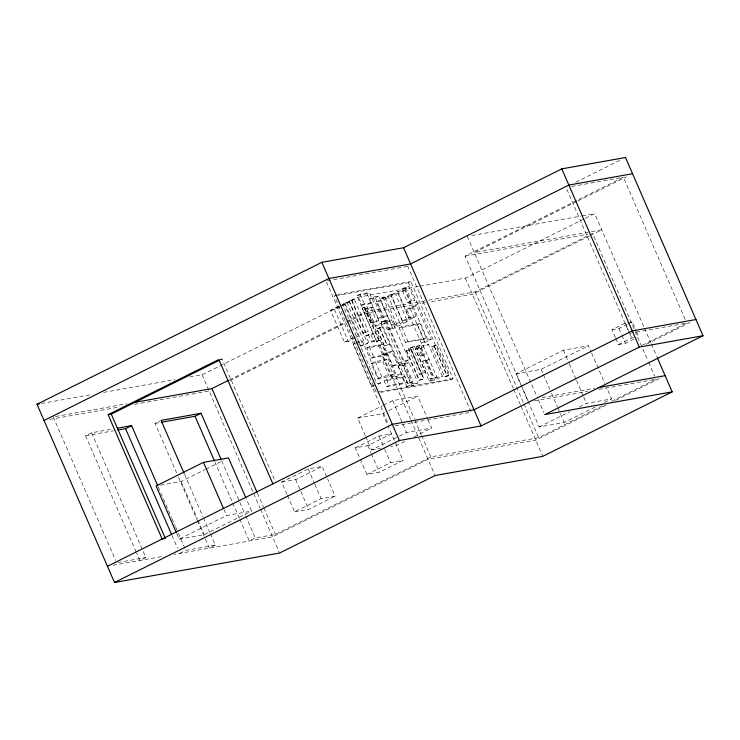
<?xml version="1.0" encoding="UTF-8"?>
<svg xmlns="http://www.w3.org/2000/svg" width="740" height="740" viewBox="0 0 740 740"><rect width="100%" height="100%" fill="white"/><g stroke="black" fill="none" stroke-linecap="round" stroke-linejoin="round"><path stroke-width="0.56" stroke-dasharray="3.7 2.78" d="M336.829 294.733L334.378 295.954L376.614 393.088M575.859 182.253L620.333 160.09M219.937 360.001L222.009 358.965L275.141 481.176M327.21 280.738L407.786 266.363L409.849 265.336M357.633 295.371L360.084 294.15L369.417 292.485L373.672 302.272L371.221 303.493L361.888 305.157L357.633 295.371L366.966 293.706L369.417 292.485M355.459 337.94L348.392 341.464L344.414 342.167L330.539 310.264L340.641 305.232M342.537 304.344L346.894 302.17L349.493 301.698L367.623 343.397L363.266 345.571L360.667 346.033L342.537 304.344L345.136 303.872L349.493 301.698M348.993 301.171L354.395 299.312L368.289 331.261L365.486 332.658L362.887 333.13L348.993 301.171L354.395 299.312M189.634 377.039L202.076 374.819L339.059 306.554M340.086 306.046L357.596 297.314L418.84 286.389M330.539 310.264L334.517 309.561L341.593 306.036M342.601 305.528L344.618 304.519L358.493 336.423L356.476 337.431M136.16 552.059L85.6 435.786L91.612 432.789L112.702 429.024M378.196 318.524L381.553 316.85L387.288 315.823L383.94 317.497L378.196 318.524L369.611 298.793L372.969 297.119L378.714 296.093L391.395 325.064L396.677 324.12L399.628 322.649L388.149 296.25L382.876 297.193L379.916 298.664L385.198 297.721L388.149 296.25M369.611 298.793L375.356 297.767L378.714 296.093M361.888 305.157L364.339 303.937L373.672 302.272M335.498 295.76L408.406 282.745L410.857 281.524L453.093 378.667L450.642 379.888L377.733 392.894M528.055 400.895L465.108 256.132L623.357 177.276L685.388 319.921M376.503 341.427L381.553 339.743L376.503 341.427L362.073 308.247L364.524 307.026L367.123 306.564L392.912 365.967L398.805 364.922L408.952 359.862L391.562 319.865L385.66 320.92L375.513 325.979L381.414 324.925L391.562 319.865M576.701 201.548L474.303 252.571L588.078 232.277M577.737 201.03L626.345 176.804M376.364 301.818L390.785 294.631L395.447 293.798L407.463 321.438L393.042 328.625L388.38 329.448L376.364 301.818L381.026 300.986L395.447 293.798M401.811 289.118L405.631 287.213L408.73 286.657L414.594 300.135L410.774 302.04L407.675 302.595L401.811 289.118L404.919 288.563L408.73 286.657M362.073 308.247L367.123 306.564M391.127 294.844L397.796 291.523L404.789 290.274L416.121 316.341L409.451 319.661L402.458 320.91L391.127 294.844L398.111 293.595L404.789 290.274M364.579 309.144L372.932 307.045L378.871 320.679L376.938 321.641L370.509 322.788L364.579 309.144L372.932 307.045M229.465 379.87L345.839 321.872M346.875 321.354L367.475 311.087L427.581 300.366M229.715 380.758L346.098 322.76M347.134 322.242L364.635 313.519L428.146 302.188M176.675 473.073L155.076 423.391L160.081 420.894M407.675 302.595L411.486 300.69L414.594 300.135M370.509 322.788L378.871 320.679M419.969 286.186L465.34 278.101L584.332 218.799M585.368 218.281L594.683 213.638L643.994 327.052M380.98 322.076L386.225 320.355L412.911 381.729L410.46 382.95L407.666 383.45L380.98 322.076L386.225 320.355M406.686 309.375L413.05 306.203L416.62 305.565L431.309 339.346L424.945 342.518L421.375 343.157L406.686 309.375L410.256 308.737L416.62 305.565M344.414 342.167L354.516 337.135M362.887 333.13L368.289 331.261M376.956 328.81L382.293 327.08L376.956 328.81L384.393 345.932L389.73 344.193L384.393 345.932M365.884 335.784L368.335 334.563L373.46 333.647L371.008 334.868L365.884 335.784L368.807 342.509L373.931 341.593L376.382 340.372L371.258 341.288L368.807 342.509M355.764 342.833L358.475 341.492L362.175 340.825L380.545 383.07L375.134 385.771L371.434 386.428L353.063 344.183L354.867 343.286M391.395 325.064L394.355 323.593L399.628 322.649M356.763 343.526L362.175 340.825M402.458 320.91L409.137 317.58L416.121 316.341M388.38 329.448L402.8 322.261L407.463 321.438M360.667 346.033L365.024 343.86L367.623 343.397M399.101 327.986L401.552 326.766L419.867 323.5L426.203 338.06L423.752 339.281L405.437 342.555L399.101 327.986L417.416 324.721L419.867 323.5M428.71 300.163L475.21 291.875L592.537 233.405L648.129 361.259M589.308 236.032L472.379 294.298L429.283 301.985M590.344 235.514L601.722 229.844L589.216 232.073M366.837 348.022L369.279 346.801L382.441 344.452L386.817 354.497L384.365 355.718L371.203 358.068L366.837 348.022L379.999 345.673L382.441 344.452M371.203 358.068L373.654 356.846L386.817 354.497M405.437 342.555L407.888 341.334L426.203 338.06M381.766 354.849L386.53 352.471L391.932 351.509L401.681 373.931L396.918 376.309L391.516 377.271L381.766 354.849L387.168 353.887L391.932 351.509M371.221 363.581L375.217 361.592L386.733 359.538L393.301 374.644L389.305 376.642L377.789 378.695L371.221 363.581L382.737 361.527L386.733 359.538M408.397 348.716L414.465 346.385L425.565 371.915L421.671 373.857L419.497 374.236L408.397 348.716L414.465 346.385M406.112 350.723L411.366 349.641L424.177 379.102L423.733 379.324L418.914 380.184L406.112 350.723L411.366 349.641M421.375 343.157L427.739 339.984L431.309 339.346M416.185 346.579L420.385 345.377L424.557 354.978L423.151 355.681L420.357 356.18L416.185 346.579L420.385 345.377M415.288 349.252L423.058 345.377L428.488 344.414L442.372 376.346L434.602 380.212L429.172 381.183L415.288 349.252L420.718 348.281L428.488 344.414M392.912 365.967L403.05 360.917L408.952 359.862M431.55 346.82L436.637 345.127L449.624 375.014L447.182 376.235L444.536 376.697L431.55 346.82L436.637 345.127M398.046 366.3L403.809 363.433L409.091 362.489L417.989 382.959L412.226 385.827L406.945 386.77L398.046 366.3L403.319 365.366L409.091 362.489M420.357 356.18L424.557 354.978M377.789 378.695L381.785 376.697L393.301 374.644M371.434 386.428L374.135 385.078M160.663 485.153L181.152 481.5L204.823 469.706M205.85 469.197L223.351 460.474M422.466 361.324L424.917 360.103L429.108 359.353L426.656 360.574L422.466 361.324L430.171 379.037L434.361 378.288L436.804 377.067L432.613 377.816L430.171 379.037M384.106 380.943L386.558 379.722L404.919 376.447L407.416 382.192L404.974 383.413L386.604 386.687L384.106 380.943L402.477 377.668L404.919 376.447M391.516 377.271L396.279 374.893L401.681 373.931M386.604 386.687L389.055 385.466L407.416 382.192M419.497 374.236L425.565 371.915M407.666 383.45L412.911 381.729M418.914 380.184L424.177 379.102M406.945 386.77L412.707 383.903L417.989 382.959M429.172 381.183L436.942 377.308L442.372 376.346M365.273 435.573L357.67 418.082L382.395 405.761M383.431 405.243L392.7 400.618L417.739 396.159L427.581 418.794M444.536 376.697L449.624 375.014M357.67 418.082L382.71 413.614L384.772 412.587M388.889 410.534L417.739 396.159M287.028 494.431L281.672 482.11L308.182 468.901L322.196 466.394L327.108 477.688M355.32 447.867L378.991 436.073L391.506 433.844L367.836 445.637L355.32 447.867L366.874 474.451L379.389 472.213L403.06 460.419L388.075 425.963M281.672 482.11L295.695 479.613L322.196 466.394M176.962 533.91L179.228 539.127L226.57 515.53L251.609 511.072L246.17 498.557M91.612 432.789L145.845 557.516L139.832 560.513L136.623 553.113M595.08 407.111L564.204 422.494L539.173 426.962L516.058 373.811L563.399 350.214L588.439 345.746L591.149 352M615.421 337.634L611.971 329.698L625.226 323.093L629.231 322.381M365.726 436.6L371.536 449.976L398.324 436.628M399.36 436.11L406.565 432.512L431.605 428.053L428.025 419.821M179.228 539.127L204.268 534.659L251.609 511.072M611.971 329.698L618.973 328.449L627.132 324.379M628.158 323.87L632.228 321.845L636.113 330.771M516.058 373.811L541.097 369.343L588.439 345.746M179.802 553.381L185.805 550.384L215.312 545.121L210.262 533.494M404.817 441.401L396.575 445.508L390.887 446.525M414.095 436.776L431.605 428.053M215.312 545.121L209.3 548.118L204.712 537.545M615.846 338.624L618.437 344.581L631.692 337.976L633.699 337.616M618.437 344.581L625.448 343.332L636.668 337.745M366.874 474.451L390.544 462.648L403.06 460.419M287.471 495.458L294.613 511.877L321.123 498.668L335.146 496.161L327.552 478.715M294.613 511.877L308.636 509.379L335.146 496.161M602.425 405.89L538.618 437.692L430.874 456.913L275.354 534.409L255.282 537.989L249.269 540.986L240.075 519.85M642.292 345.256L686.766 323.093L632.811 332.723M646.307 344.267L690.781 322.104M539.173 426.962L570.041 411.579M579.309 406.963L586.505 403.374L611.545 398.906L606.56 387.436M604.34 402.495L611.545 398.906M611.684 401.274L655.936 379.222L597.911 389.573M606.153 405.058L535.788 440.115L428.044 459.337L272.524 536.842L174.159 554.39M615.458 400.414L662.023 377.206M571.65 186.499L623.357 177.276M471.806 235.561L581.029 216.071M582.167 215.867L594.683 213.638M465.108 256.132L587.986 234.219M337.949 294.539L410.857 281.524M342.629 304.88L344.618 304.519M219.891 359.344L222.009 358.965M356.504 336.783L358.493 336.423M353.063 344.183L354.913 343.85M41.523 403.457L92.398 394.383M103.711 392.367L174.936 379.657M55.5 416.5L126.928 403.763M49.7 419.46L118.668 407.157M134.495 404.336L209.124 391.025M630.23 322.196L632.228 321.845M631.683 332.917L629.435 333.324L566.489 188.561M85.6 435.786L113.359 430.837M155.076 423.391L159.516 422.605M380.545 383.07L376.845 383.736L358.475 341.492M379.065 391.867L453.093 378.667M542.263 397.584L594.59 388.241M395.16 425.75L471.186 412.18L407.786 266.363M534.206 400.941L587.68 391.404M371.536 449.976L380.647 448.348M117.762 562.529L145.845 557.516M113.035 565.295L162.846 556.406M644.457 328.107L650.885 342.907M651.348 343.961L656.861 356.643M636.548 331.761L638.703 336.728M648.582 362.313L654.558 376.05M625.226 323.093L629.537 333.019M629.971 334.008L631.692 337.976M618.973 328.449L621.563 334.397M621.998 335.396L625.448 343.332M591.602 353.045L604.746 383.274M563.399 350.214L568.838 362.72M569.291 363.766L576.09 379.398M576.543 380.443L583.333 396.076M583.786 397.121L586.505 403.374M541.097 369.343L542.91 373.506M543.364 374.551L549.709 389.148M551.522 393.31L557.414 406.861M557.868 407.907L564.204 422.494M467.255 236.375L537.249 397.334M538.146 399.406L543.872 412.569M475.21 291.875L523.457 402.819M523.911 403.874L538.618 437.692M465.34 278.101L513.273 388.343M513.726 389.397L520.618 405.252M521.08 406.306L542.827 456.321M408.406 282.745L450.642 379.888M433.992 345.599L446.988 375.485M434.186 346.348L447.182 376.235M405.631 287.213L411.486 300.69M413.05 306.203L427.739 339.984M404.919 288.563L410.774 302.04M417.416 324.721L423.752 339.281M410.256 308.737L424.945 342.518M423.058 345.377L436.942 377.308M397.796 291.523L409.137 317.58M398.111 293.595L409.451 319.661M426.656 360.574L434.361 378.288M420.718 348.281L434.602 380.212M418.979 346.079L423.151 355.681M424.917 360.103L432.613 377.816M417.591 345.876L421.763 355.478M390.785 294.631L402.8 322.261M412.291 346.773L423.391 372.303M401.552 326.766L407.888 341.334M410.571 348.327L421.671 373.857M410.922 349.863L423.733 379.324M385.198 297.721L396.677 324.12M406.556 350.501L419.358 379.962M382.876 297.193L394.355 323.593M381.026 300.986L393.042 328.625M385.66 320.92L403.05 360.917M375.356 297.767L383.94 317.497M403.809 363.433L412.707 383.903M403.319 365.366L412.226 385.827M383.431 320.855L410.46 382.95M372.969 297.119L381.553 316.85M381.414 324.925L398.805 364.922M366.966 293.706L371.221 303.493M402.477 377.668L404.974 383.413M371.008 308.007L376.938 321.641M379.842 328.301L387.288 345.414M379.407 327.589L386.844 344.711M386.53 352.471L396.918 376.309M366.513 308.192L372.442 321.826M360.084 294.15L364.339 303.937M367.475 311.087L414.335 418.868M414.798 419.932L421.227 434.722M421.689 435.777L430.874 456.913M364.524 307.026L378.945 340.206M364.672 307.785L379.102 340.955M379.999 345.673L384.365 355.718M357.596 297.314L410.589 419.182M411.042 420.246L435.092 475.543M382.737 361.527L389.305 376.642M371.008 334.868L373.931 341.593M368.335 334.563L371.258 341.288M351.787 299.774L365.69 331.733M386.558 379.722L389.055 385.466M351.593 300.708L365.486 332.658M369.279 346.801L373.654 356.846M392.7 400.618L406.565 432.512M375.217 361.592L381.785 376.697M346.894 302.17L365.024 343.86M345.136 303.872L363.266 345.571M326.534 281.996L388.565 424.64M382.71 413.614L387.631 424.927M334.517 309.561L348.392 341.464M378.991 436.073L384.319 448.338M384.763 449.365L390.544 462.648M367.836 445.637L370.944 452.797M371.388 453.814L379.389 472.213M308.182 468.901L314.426 483.266M314.87 484.293L321.123 498.668M295.695 479.613L308.636 509.379M257.437 493.201L263.412 506.937M263.875 507.991L275.354 534.409M202.076 374.819L260.119 508.315M260.582 509.37L279.572 553.039M221.732 460.835L245.171 514.744M245.625 515.798L255.282 537.989M214.794 461.714L232.258 501.877M232.721 502.941L239.612 518.796M223.85 509.277L226.57 515.53M184.519 474.303L202.908 516.585M203.371 517.639L209.799 532.439M181.152 481.5L197.469 519.027M197.922 520.063L204.268 534.659M178.516 477.3L196.896 519.582M197.358 520.636L204.249 536.491M158.231 486.966L171.56 517.621M172.022 518.675L175.241 526.075M175.695 527.13L184.889 548.275M171.985 535.418L177.498 548.1M53.234 416.907L115.718 560.615"/><path stroke-width="1.11" d="M672.179 391.858L542.827 456.321L435.092 475.543L279.572 553.039L114.497 582.491L37 404.271L321.863 262.312L403.568 247.733L561.817 168.868L625.504 157.509L703 335.729L544.751 414.594L672.179 391.858L657.324 357.697M44.048 420.468L328.911 278.508L410.617 263.93L568.866 185.074L632.552 173.715M164.289 538.637L162.171 539.016L108.123 414.705L218.827 359.529L272.884 483.849M108.123 414.705L111.296 414.132L218.901 360.51M117.799 430.042L125.569 428.654L131.581 425.657L157.777 485.912M133.727 402.551L211.954 388.593L228.429 380.379M161.736 422.207L195.036 416.269L201.049 413.272L221.269 459.781M245.717 497.521L228.494 457.912L203.454 462.38L156.112 485.967L176.508 532.874M107.448 566.285L392.311 424.325L474.016 409.757L632.265 330.891L695.952 319.532M114.497 582.491L399.36 440.531L481.065 425.953L639.314 347.097L703 335.729M37 404.271L39.257 403.864M117.142 428.238L131.581 425.657M201.049 413.272L161.089 420.394L184.066 473.249M598.003 387.631L665.13 375.661M561.817 168.868L639.314 347.097M403.568 247.733L481.065 425.953M321.863 262.312L399.36 440.531M211.954 388.593L256.974 492.146M195.036 416.269L214.341 460.659M203.454 462.38L223.397 508.241M125.569 428.654L171.523 534.354M111.296 414.132L165.353 538.452"/></g></svg>
